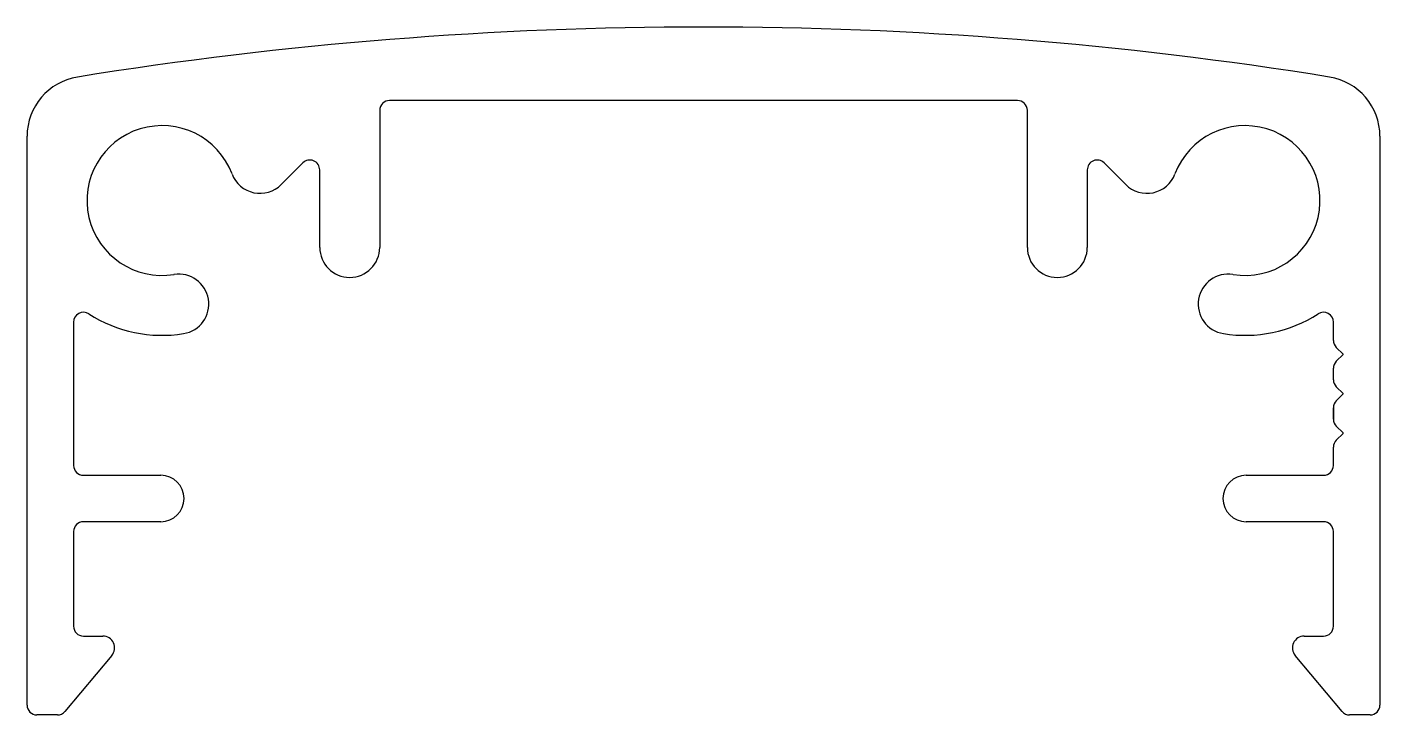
# Model space of a CAD drawing. Header units: inches. Extents: x -17.5 to 16.8, y 0 to 17.5.
import ezdxf

# ---------------------------------------------------------------- set-up
doc = ezdxf.new("R2010")
doc.units = ezdxf.units.IN
doc.header["$MEASUREMENT"] = 0
doc.layers.add('1', color=7, linetype='Continuous')

msp = doc.modelspace()

# ---------------------------------------------------------------- linework, layer by layer
at = {"layer": '1', "color": 7, "linetype": 'Continuous'}
for p, q in [((7.631, 15.592), (-8.289, 15.592)), ((-8.539, 15.342), (-8.539, 11.865)), ((7.881, 11.865), (7.881, 15.342)), ((-17.479, 0.255), (-17.479, 14.686)), ((16.821, 14.686), (16.821, 0.255)), ((-10.486, 14.007), (-11.034, 13.459)), ((-10.059, 11.865), (-10.059, 13.831)), ((9.401, 13.831), (9.401, 11.865)), ((10.376, 13.459), (9.828, 14.007)), ((-16.299, 9.97), (-16.299, 6.335)), ((15.641, 9.506), (15.641, 9.97)), ((15.885, 9.158), (15.714, 9.329)), ((15.714, 8.976), (15.885, 9.147)), ((15.641, 8.506), (15.641, 8.799)), ((15.885, 8.158), (15.714, 8.329)), ((15.714, 7.976), (15.885, 8.147)), ((15.641, 7.506), (15.641, 7.799)), ((15.641, 7.799), (15.641, 7.506)), ((15.641, 7.506), (15.641, 7.799)), ((15.641, 7.799), (15.641, 7.506)), ((15.641, 7.506), (15.641, 7.799)), ((15.885, 7.158), (15.714, 7.329)), ((15.714, 6.976), (15.885, 7.147)), ((15.641, 6.335), (15.641, 6.799)), ((15.641, 6.799), (15.641, 6.799)), ((15.641, 6.335), (15.641, 6.335)), ((-16.049, 6.085), (-14.089, 6.085)), ((13.431, 6.085), (15.391, 6.085)), ((-14.089, 4.905), (-16.049, 4.905)), ((15.391, 4.905), (13.431, 4.905)), ((-16.299, 4.655), (-16.299, 2.255)), ((15.641, 2.255), (15.641, 4.655)), ((-16.049, 2.005), (-15.559, 2.005)), ((14.901, 2.005), (15.391, 2.005)), ((-15.329, 1.512), (-16.519, 0.094)), ((15.861, 0.094), (14.671, 1.512)), ((-16.711, 0.005), (-17.229, 0.005)), ((16.571, 0.005), (16.052, 0.005))]:
    msp.add_line(p, q, dxfattribs=at)
for centre, radius, start, end in [((-0.329, -82.545), 100, 80.86783, 99.13217), ((-15.959, 14.686), 1.52, 99.1322, 180), ((15.301, 14.686), 1.52, 0, 80.8678), ((-8.289, 15.342), 0.25, 90, 180), ((7.631, 15.342), 0.25, 0, 90), ((-14.059, 13.054), 1.9, 20.7539, 279.2461), ((13.401, 13.054), 1.9, 260.7539, 159.2461), ((-10.309, 13.831), 0.25, 0, 135), ((9.651, 13.831), 0.25, 45, 180), ((-11.572, 13.996), 0.76, 200.7539, 315), ((10.913, 13.996), 0.76, 225, 339.2461), ((-9.299, 11.865), 0.76, 180, 0), ((8.641, 11.865), 0.76, 180, 0), ((-13.632, 10.428), 0.76, 279.2461, 99.2461), ((12.973, 10.428), 0.76, 80.7539, 260.7539), ((-16.049, 9.97), 0.25, 57.1641, 180), ((-14.059, 13.054), 3.42, 237.1641, 279.2461), ((13.401, 13.054), 3.42, 260.7539, 302.8359), ((15.391, 9.97), 0.25, 0, 122.8359), ((15.891, 9.506), 0.25, 180, 225), ((15.891, 8.799), 0.25, 135, 180), ((15.879, 9.152), 0.008, 315, 45), ((15.891, 8.506), 0.25, 180, 225), ((15.891, 7.799), 0.25, 135, 180), ((15.879, 8.152), 0.008, 315, 45), ((15.891, 7.506), 0.25, 180, 225), ((15.891, 6.799), 0.25, 135, 180), ((15.879, 7.153), 0.008, 315, 45), ((-16.049, 6.335), 0.25, 180, 270), ((15.391, 6.335), 0.25, 270, 0), ((-14.089, 5.495), 0.59, 270, 90), ((13.431, 5.495), 0.59, 90, 270), ((-16.049, 4.655), 0.25, 90, 180), ((15.391, 4.655), 0.25, 0, 90), ((-16.049, 2.255), 0.25, 180, 270), ((15.391, 2.255), 0.25, 270, 0), ((-15.559, 1.705), 0.3, 320, 90), ((14.901, 1.705), 0.3, 90, 220), ((-17.229, 0.255), 0.25, 180, 270), ((-16.711, 0.255), 0.25, 270, 320), ((16.052, 0.255), 0.25, 220, 270), ((16.571, 0.255), 0.25, 270, 0)]:
    msp.add_arc(centre, radius, start, end, dxfattribs=at)

doc.saveas('drawing.dxf')
